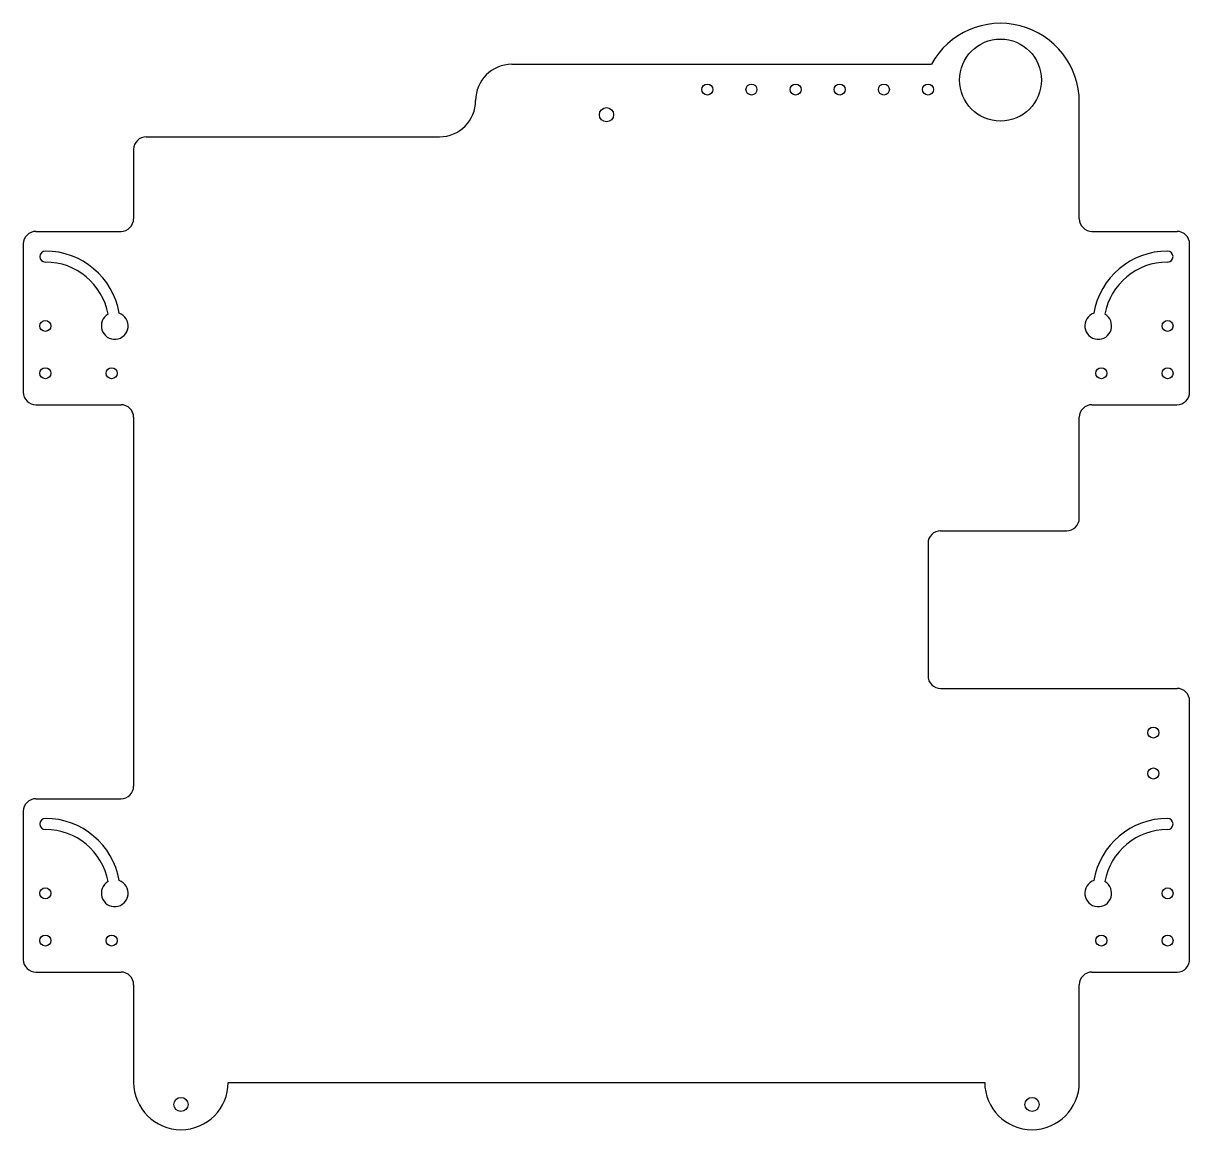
# Model space of a CAD drawing. Header units: inches. Extents: x 0 to 370, y 0 to 351.
import ezdxf

# ---------------------------------------------------------------- set-up
doc = ezdxf.new("R2010")
doc.units = ezdxf.units.IN
doc.header["$MEASUREMENT"] = 0

msp = doc.modelspace()

# ---------------------------------------------------------------- linework, layer by layer
for p, q in [((155, 338), (288.07, 338)), ((335, 289), (335, 326)), ((39, 315), (132, 315)), ((35, 311), (35, 289)), ((4, 285), (31, 285)), ((339, 285), (366, 285)), ((4, 230), (31, 230)), ((339, 230), (365.98, 230)), ((35, 226), (35, 109)), ((335, 194), (335, 226)), ((291, 190), (331, 190)), ((287, 186), (287, 144)), ((291, 140), (366, 140)), ((4, 105), (31, 105)), ((4, 50), (31, 50)), ((339, 50), (366.01, 50)), ((35, 46), (35, 15)), ((335, 15), (335, 46)), ((65, 15), (305, 15))]:
    msp.add_line(p, q)
for points in [[(0, 281), (0, 234)], [(370, 234), (370, 281)], [(370, 54.3), (370, 136)], [(0, 101), (0, 54)]]:
    msp.add_lwpolyline(points)
for centre, radius in [((310, 333), 13), ((217, 330), 1.75), ((231, 330), 1.75), ((245, 330), 1.75), ((259, 330), 1.75), ((273, 330), 1.75), ((287, 330), 1.75), ((185, 322), 2.25), ((7, 255), 1.75), ((363, 255), 1.75), ((7, 240), 1.75), ((28, 240), 1.75), ((342, 240), 1.75), ((363, 240), 1.75), ((358.5, 126), 1.75), ((358.5, 113), 1.75), ((7, 75), 1.75), ((363, 75), 1.75), ((7, 60), 1.75), ((28, 60), 1.75), ((342, 60), 1.75), ((363, 60), 1.75), ((50, 8), 2.25), ((320, 8), 2.25)]:
    msp.add_circle(centre, radius)
for centre, radius, start, end in [((310, 326), 25, 0, 151.3146), ((155, 326.5), 11.5, 90, 180), ((132, 326.5), 11.5, 270, 0), ((39, 311), 4, 90, 180), ((31, 289), 4, 270, 0), ((339, 289), 4, 180, 270), ((4, 281), 4, 90, 180), ((366, 281), 4, 0, 90), ((7, 277), 1.75, 90, 270), ((7, 255), 23.75, 9.7195, 90), ((363, 255), 23.75, 90, 170.2805), ((363, 277), 1.75, 270, 90), ((7, 255), 20.25, 10.5282, 90), ((363, 255), 20.25, 90, 169.4718), ((29, 255), 4.25, 119.4707, 70.6371), ((341, 255), 4.25, 109.3629, 60.5293), ((4, 234), 4, 180, 270), ((366, 234), 4, 269.67, 0), ((31, 226), 4, 0, 90), ((339, 226), 4, 90, 180), ((331, 194), 4, 270, 0), ((291, 186), 4, 90, 180), ((291, 144), 4, 180, 270), ((366, 136), 4, 0, 90), ((31, 109), 4, 270, 0), ((4, 101), 4, 90, 180), ((7, 97), 1.75, 90, 270), ((7, 75), 23.75, 9.7195, 90), ((363, 75), 23.75, 90, 170.2805), ((363, 97), 1.75, 270, 90), ((7, 75), 20.25, 10.5282, 90), ((363, 75), 20.25, 90, 169.4718), ((29, 75), 4.25, 119.4707, 70.6371), ((341, 75), 4.25, 109.3629, 60.5293), ((4, 54), 4, 180, 270), ((366.01, 54), 4, 270, 4.3421), ((31, 46), 4, 0, 90), ((339, 46), 4, 90, 180), ((50, 15), 15, 180, 0), ((320, 15), 15, 180, 0)]:
    msp.add_arc(centre, radius, start, end)

doc.saveas('drawing.dxf')
